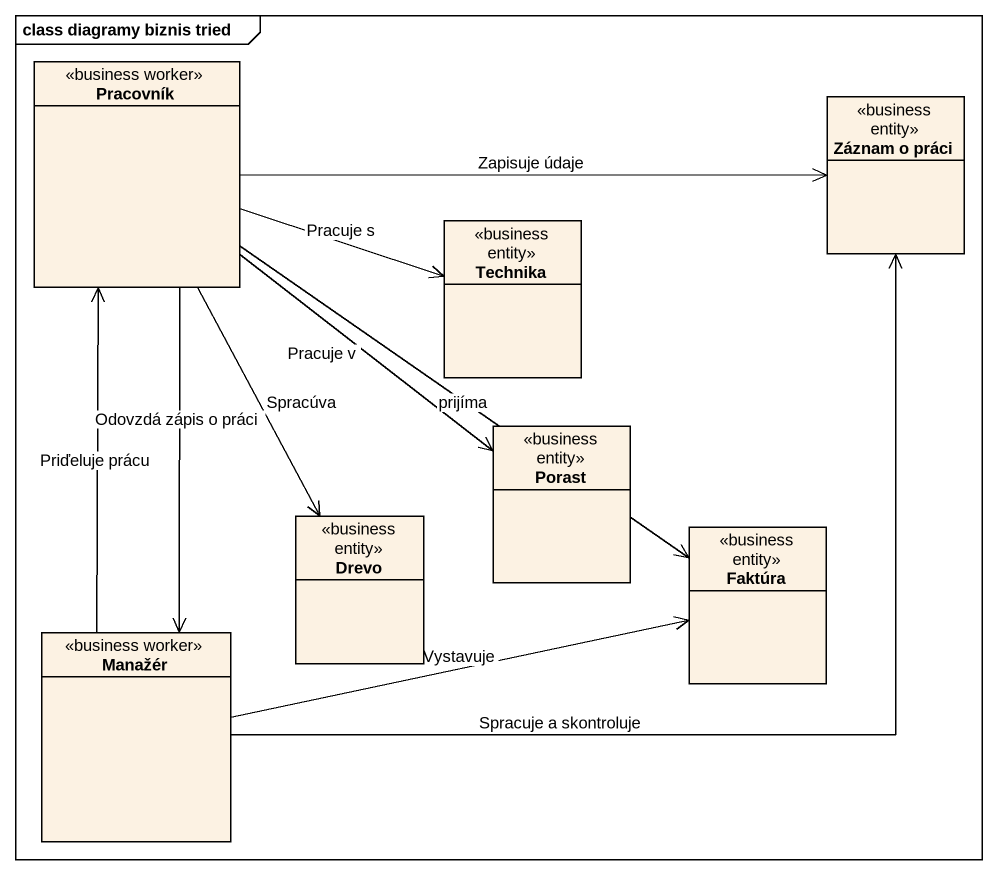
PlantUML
@startuml
mainframe class diagramy biznis tried
hide circle
hide empty members
class Pracovník <<business worker>>
class "Záznam o práci" as Záznam_o_práci <<business entity>>
class Technika <<business entity>>
class Porast <<business entity>>
class Drevo <<business entity>>
class Faktúra <<business entity>>
class Manažér <<business worker>>
Pracovník -right-> Záznam_o_práci : Zapisuje údaje
Pracovník -right-> Technika : Pracuje s
Pracovník --> Porast : Pracuje v
Pracovník --> Drevo : Spracúva
Pracovník --> Faktúra : prijíma
Pracovník --> Manažér : Odovzdá zápis o práci
Manažér -up-> Pracovník : Priďeluje prácu
Manažér -up-> Záznam_o_práci : Spracuje a skontroluje
Manažér -right-> Faktúra : Vystavuje
@enduml
